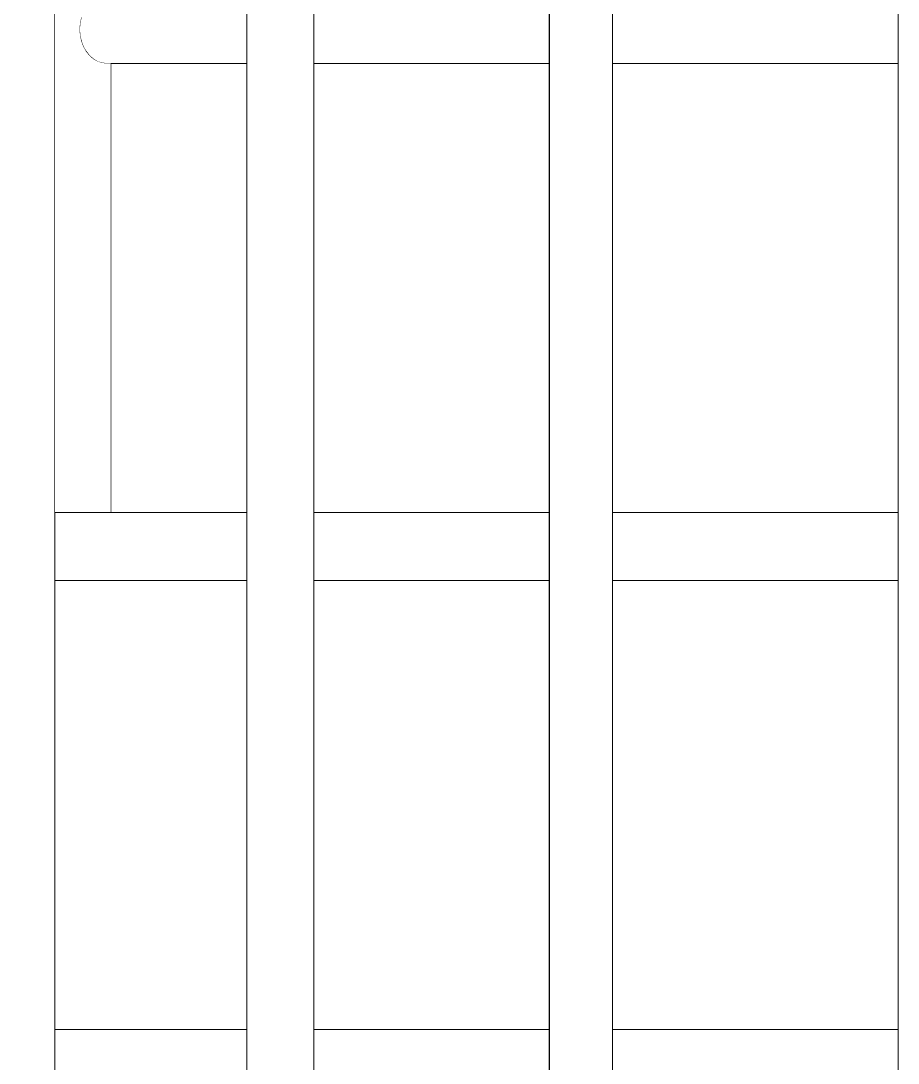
# Model space of a CAD drawing. Header units: millimetres. Extents: x -2171 to 1563, y -1758 to -1505.
# Drawn here: x -175.6991 to -175.3774, y -1732.6099 to -1732.2279 of the extents above; entities that cross this region are included whole.
import ezdxf

# ---------------------------------------------------------------- set-up
doc = ezdxf.new("R2010")
doc.units = ezdxf.units.MM
doc.linetypes.add('Wipeout_Contour', pattern=[1000, 0, -1000])
doc.layers.add('Structural - Bearing', color=7, linetype='Continuous')
doc.layers.add('Structural - Stair & Railing', color=7, linetype='Continuous')
doc.layers.add('Structural - Bearing_Pen_No__2', color=8, linetype='Continuous', lineweight=13)
doc.layers.add('Structural - Stair & Railing_Pen_No__11', color=49, linetype='Continuous', lineweight=13, true_color=0x464646)

# ---------------------------------------------------------------- blocks, each defined once
blk = doc.blocks.new('Section Element_324_1')
at = {"color": 254, "linetype": 'Wipeout_Contour', "lineweight": 0, "ltscale": 125228.721561}
blk.add_wipeout([(-22401.26, 21906.48), (-22330.88, 21906.48), (-22330.88, 21906.67), (-22401.26, 21906.67)], dxfattribs=at).dxf.layer = 'Structural - Stair & Railing'
at = {"color": 254, "linetype": 'Wipeout_Contour', "lineweight": 0, "ltscale": 124935.179643}
blk.add_wipeout([(-22306.39, 21906.48), (-22220.06, 21906.48), (-22220.06, 21906.67), (-22306.39, 21906.67)], dxfattribs=at).dxf.layer = 'Structural - Stair & Railing'
at = {"color": 254, "linetype": 'Wipeout_Contour', "lineweight": 0, "ltscale": 124596.970604}
blk.add_wipeout([(-22196.82, 21906.67), (-22196.82, 21906.48), (-22092.05, 21906.48), (-22092.05, 21906.67)], dxfattribs=at).dxf.layer = 'Structural - Stair & Railing'
at = {"color": 254, "linetype": 'Wipeout_Contour', "lineweight": 0, "ltscale": 125203.024323}
blk.add_wipeout([(-22401.26, 21896.34), (-22330.88, 21896.34), (-22330.88, 21898.44), (-22401.26, 21898.44)], dxfattribs=at).dxf.layer = 'Structural - Stair & Railing'
at = {"color": 254, "linetype": 'Wipeout_Contour', "lineweight": 0, "ltscale": 124909.422}
blk.add_wipeout([(-22306.39, 21896.34), (-22220.06, 21896.34), (-22220.06, 21898.44), (-22306.39, 21898.44)], dxfattribs=at).dxf.layer = 'Structural - Stair & Railing'
at = {"color": 254, "linetype": 'Wipeout_Contour', "lineweight": 0, "ltscale": 124571.143001}
blk.add_wipeout([(-22092.05, 21898.44), (-22196.82, 21898.44), (-22196.82, 21896.34), (-22092.05, 21896.34)], dxfattribs=at).dxf.layer = 'Structural - Stair & Railing'
at = {"color": 254, "linetype": 'Wipeout_Contour', "lineweight": 0, "ltscale": 125227.666605}
blk.add_wipeout([(-22401.26, 21905.91), (-22330.88, 21905.91), (-22330.88, 21906.48), (-22401.26, 21906.48)], dxfattribs=at).dxf.layer = 'Structural - Stair & Railing'
at = {"color": 254, "linetype": 'Wipeout_Contour', "lineweight": 0, "ltscale": 124934.122179}
blk.add_wipeout([(-22306.39, 21905.91), (-22220.06, 21905.91), (-22220.06, 21906.48), (-22306.39, 21906.48)], dxfattribs=at).dxf.layer = 'Structural - Stair & Railing'
at = {"color": 254, "linetype": 'Wipeout_Contour', "lineweight": 0, "ltscale": 124595.910295}
blk.add_wipeout([(-22196.82, 21906.48), (-22196.82, 21905.91), (-22092.05, 21905.91), (-22092.05, 21906.48)], dxfattribs=at).dxf.layer = 'Structural - Stair & Railing'
at = {"color": 254, "linetype": 'Wipeout_Contour', "lineweight": 0, "ltscale": 125197.042757}
blk.add_wipeout([(-22401.26, 21894.17), (-22330.88, 21894.17), (-22330.88, 21896.34), (-22401.26, 21896.34)], dxfattribs=at).dxf.layer = 'Structural - Stair & Railing'
at = {"color": 254, "linetype": 'Wipeout_Contour', "lineweight": 0, "ltscale": 124903.426357}
blk.add_wipeout([(-22306.39, 21894.17), (-22220.06, 21894.17), (-22220.06, 21896.34), (-22306.39, 21896.34)], dxfattribs=at).dxf.layer = 'Structural - Stair & Railing'
at = {"color": 254, "linetype": 'Wipeout_Contour', "lineweight": 0, "ltscale": 124565.131092}
blk.add_wipeout([(-22092.05, 21896.34), (-22196.82, 21896.34), (-22196.82, 21894.17), (-22092.05, 21894.17)], dxfattribs=at).dxf.layer = 'Structural - Stair & Railing'
at = {"color": 254, "linetype": 'Wipeout_Contour', "lineweight": 0, "ltscale": 125225.58878}
blk.add_wipeout([(-22401.26, 21904.99), (-22330.88, 21904.99), (-22330.88, 21905.91), (-22401.26, 21905.91)], dxfattribs=at).dxf.layer = 'Structural - Stair & Railing'
at = {"color": 254, "linetype": 'Wipeout_Contour', "lineweight": 0, "ltscale": 124932.039462}
blk.add_wipeout([(-22306.39, 21905.91), (-22306.39, 21904.99), (-22220.06, 21904.99), (-22220.06, 21905.91)], dxfattribs=at).dxf.layer = 'Structural - Stair & Railing'
at = {"color": 254, "linetype": 'Wipeout_Contour', "lineweight": 0, "ltscale": 124593.821909}
blk.add_wipeout([(-22196.82, 21905.91), (-22196.82, 21904.99), (-22092.05, 21904.99), (-22092.05, 21905.91)], dxfattribs=at).dxf.layer = 'Structural - Stair & Railing'
at = {"color": 254, "linetype": 'Wipeout_Contour', "lineweight": 0, "ltscale": 125222.551221}
blk.add_wipeout([(-22401.26, 21904.99), (-22401.26, 21903.74), (-22330.88, 21903.74), (-22330.88, 21904.99)], dxfattribs=at).dxf.layer = 'Structural - Stair & Railing'
at = {"color": 254, "linetype": 'Wipeout_Contour', "lineweight": 0, "ltscale": 124928.994777}
blk.add_wipeout([(-22306.39, 21903.74), (-22220.06, 21903.74), (-22220.06, 21904.99), (-22306.39, 21904.99)], dxfattribs=at).dxf.layer = 'Structural - Stair & Railing'
at = {"color": 254, "linetype": 'Wipeout_Contour', "lineweight": 0, "ltscale": 124590.768957}
blk.add_wipeout([(-22092.05, 21904.99), (-22196.82, 21904.99), (-22196.82, 21903.74), (-22092.05, 21903.74)], dxfattribs=at).dxf.layer = 'Structural - Stair & Railing'
at = {"layer": 'Structural - Stair & Railing_Pen_No__11', "color": 49, "linetype": 'Continuous', "lineweight": 13, "true_color": 0x464646}
for p, q in [((-22401.26, 21906.67), (-22330.88, 21906.67)), ((-22306.39, 21906.67), (-22220.06, 21906.67)), ((-22196.82, 21906.67), (-22092.05, 21906.67))]:
    blk.add_line(p, q, dxfattribs=at)
at = {"color": 254, "linetype": 'Wipeout_Contour', "lineweight": 0, "ltscale": 125218.646357}
blk.add_wipeout([(-22330.88, 21903.74), (-22401.26, 21903.74), (-22401.26, 21902.2), (-22330.88, 21902.2)], dxfattribs=at).dxf.layer = 'Structural - Stair & Railing'
at = {"color": 254, "linetype": 'Wipeout_Contour', "lineweight": 0, "ltscale": 124925.080741}
blk.add_wipeout([(-22306.39, 21902.2), (-22220.06, 21902.2), (-22220.06, 21903.74), (-22306.39, 21903.74)], dxfattribs=at).dxf.layer = 'Structural - Stair & Railing'
at = {"color": 254, "linetype": 'Wipeout_Contour', "lineweight": 0, "ltscale": 124586.844285}
blk.add_wipeout([(-22196.82, 21903.74), (-22196.82, 21902.2), (-22092.05, 21902.2), (-22092.05, 21903.74)], dxfattribs=at).dxf.layer = 'Structural - Stair & Railing'
at = {"color": 254, "linetype": 'Wipeout_Contour', "lineweight": 0, "ltscale": 125213.992828}
blk.add_wipeout([(-22401.26, 21902.2), (-22401.26, 21900.42), (-22330.88, 21900.42), (-22330.88, 21902.2)], dxfattribs=at).dxf.layer = 'Structural - Stair & Railing'
at = {"color": 254, "linetype": 'Wipeout_Contour', "lineweight": 0, "ltscale": 124920.416308}
blk.add_wipeout([(-22306.39, 21900.42), (-22220.06, 21900.42), (-22220.06, 21902.2), (-22306.39, 21902.2)], dxfattribs=at).dxf.layer = 'Structural - Stair & Railing'
at = {"color": 254, "linetype": 'Wipeout_Contour', "lineweight": 0, "ltscale": 124582.167178}
blk.add_wipeout([(-22196.82, 21900.42), (-22092.05, 21900.42), (-22092.05, 21902.2), (-22196.82, 21902.2)], dxfattribs=at).dxf.layer = 'Structural - Stair & Railing'
at = {"color": 254, "linetype": 'Wipeout_Contour', "lineweight": 0, "ltscale": 125208.732174}
blk.add_wipeout([(-22401.26, 21900.42), (-22401.26, 21898.44), (-22330.88, 21898.44), (-22330.88, 21900.42)], dxfattribs=at).dxf.layer = 'Structural - Stair & Railing'
at = {"color": 254, "linetype": 'Wipeout_Contour', "lineweight": 0, "ltscale": 124915.143276}
blk.add_wipeout([(-22306.39, 21900.42), (-22306.39, 21898.44), (-22220.06, 21898.44), (-22220.06, 21900.42)], dxfattribs=at).dxf.layer = 'Structural - Stair & Railing'
at = {"color": 254, "linetype": 'Wipeout_Contour', "lineweight": 0, "ltscale": 124576.879833}
blk.add_wipeout([(-22092.05, 21900.42), (-22196.82, 21900.42), (-22196.82, 21898.44), (-22092.05, 21898.44)], dxfattribs=at).dxf.layer = 'Structural - Stair & Railing'
blk = doc.blocks.new('Section Element_325_1')
at = {"color": 254, "linetype": 'Wipeout_Contour', "lineweight": 0, "ltscale": 125459.563222}
blk.add_wipeout([(-22401.26, 22071.11), (-22401.26, 21906.67), (-22330.88, 21906.67), (-22330.88, 22071.11)], dxfattribs=at).dxf.layer = 'Structural - Stair & Railing'
at = {"color": 254, "linetype": 'Wipeout_Contour', "lineweight": 0, "ltscale": 125166.56173}
blk.add_wipeout([(-22306.39, 22071.11), (-22306.39, 21906.67), (-22220.06, 21906.67), (-22220.06, 22071.11)], dxfattribs=at).dxf.layer = 'Structural - Stair & Railing'
at = {"color": 254, "linetype": 'Wipeout_Contour', "lineweight": 0, "ltscale": 124828.978549}
blk.add_wipeout([(-22196.82, 21906.67), (-22092.05, 21906.67), (-22092.05, 22071.11), (-22196.82, 22071.11)], dxfattribs=at).dxf.layer = 'Structural - Stair & Railing'
blk = doc.blocks.new('Section Element_326_1')
at = {"color": 254, "linetype": 'Wipeout_Contour', "lineweight": 0, "ltscale": 125760.126944}
blk.add_wipeout([(-22330.88, 22096.11), (-22401.26, 22096.11), (-22401.26, 22095.92), (-22330.88, 22095.92)], dxfattribs=at).dxf.layer = 'Structural - Stair & Railing'
at = {"color": 254, "linetype": 'Wipeout_Contour', "lineweight": 0, "ltscale": 125467.828467}
blk.add_wipeout([(-22306.39, 22095.92), (-22220.06, 22095.92), (-22220.06, 22096.11), (-22306.39, 22096.11)], dxfattribs=at).dxf.layer = 'Structural - Stair & Railing'
at = {"color": 254, "linetype": 'Wipeout_Contour', "lineweight": 0, "ltscale": 125131.059338}
blk.add_wipeout([(-22196.82, 22095.92), (-22092.05, 22095.92), (-22092.05, 22096.11), (-22196.82, 22096.11)], dxfattribs=at).dxf.layer = 'Structural - Stair & Railing'
at = {"color": 254, "linetype": 'Wipeout_Contour', "lineweight": 0, "ltscale": 125734.316959}
blk.add_wipeout([(-22330.88, 22087.89), (-22401.26, 22087.89), (-22401.26, 22085.78), (-22330.88, 22085.78)], dxfattribs=at).dxf.layer = 'Structural - Stair & Railing'
at = {"color": 254, "linetype": 'Wipeout_Contour', "lineweight": 0, "ltscale": 125441.95832}
blk.add_wipeout([(-22306.39, 22087.89), (-22306.39, 22085.78), (-22220.06, 22085.78), (-22220.06, 22087.89)], dxfattribs=at).dxf.layer = 'Structural - Stair & Railing'
at = {"color": 254, "linetype": 'Wipeout_Contour', "lineweight": 0, "ltscale": 125105.119539}
blk.add_wipeout([(-22196.82, 22085.78), (-22092.05, 22085.78), (-22092.05, 22087.89), (-22196.82, 22087.89)], dxfattribs=at).dxf.layer = 'Structural - Stair & Railing'
at = {"color": 254, "linetype": 'Wipeout_Contour', "lineweight": 0, "ltscale": 125759.067352}
blk.add_wipeout([(-22401.26, 22095.36), (-22330.88, 22095.36), (-22330.88, 22095.92), (-22401.26, 22095.92)], dxfattribs=at).dxf.layer = 'Structural - Stair & Railing'
at = {"color": 254, "linetype": 'Wipeout_Contour', "lineweight": 0, "ltscale": 125466.766418}
blk.add_wipeout([(-22306.39, 22095.36), (-22220.06, 22095.36), (-22220.06, 22095.92), (-22306.39, 22095.92)], dxfattribs=at).dxf.layer = 'Structural - Stair & Railing'
at = {"color": 254, "linetype": 'Wipeout_Contour', "lineweight": 0, "ltscale": 125129.994418}
blk.add_wipeout([(-22196.82, 22095.92), (-22196.82, 22095.36), (-22092.05, 22095.36), (-22092.05, 22095.92)], dxfattribs=at).dxf.layer = 'Structural - Stair & Railing'
at = {"color": 254, "linetype": 'Wipeout_Contour', "lineweight": 0, "ltscale": 125728.309079}
blk.add_wipeout([(-22330.88, 22085.78), (-22401.26, 22085.78), (-22401.26, 22083.61), (-22330.88, 22083.61)], dxfattribs=at).dxf.layer = 'Structural - Stair & Railing'
at = {"color": 254, "linetype": 'Wipeout_Contour', "lineweight": 0, "ltscale": 125435.936436}
blk.add_wipeout([(-22306.39, 22083.61), (-22220.06, 22083.61), (-22220.06, 22085.78), (-22306.39, 22085.78)], dxfattribs=at).dxf.layer = 'Structural - Stair & Railing'
at = {"color": 254, "linetype": 'Wipeout_Contour', "lineweight": 0, "ltscale": 125099.081438}
blk.add_wipeout([(-22196.82, 22083.61), (-22092.05, 22083.61), (-22092.05, 22085.78), (-22196.82, 22085.78)], dxfattribs=at).dxf.layer = 'Structural - Stair & Railing'
at = {"color": 254, "linetype": 'Wipeout_Contour', "lineweight": 0, "ltscale": 125756.9804}
blk.add_wipeout([(-22401.26, 22095.36), (-22401.26, 22094.44), (-22330.88, 22094.44), (-22330.88, 22095.36)], dxfattribs=at).dxf.layer = 'Structural - Stair & Railing'
at = {"color": 254, "linetype": 'Wipeout_Contour', "lineweight": 0, "ltscale": 125464.674593}
blk.add_wipeout([(-22306.39, 22095.36), (-22306.39, 22094.44), (-22220.06, 22094.44), (-22220.06, 22095.36)], dxfattribs=at).dxf.layer = 'Structural - Stair & Railing'
at = {"color": 254, "linetype": 'Wipeout_Contour', "lineweight": 0, "ltscale": 125127.896936}
blk.add_wipeout([(-22196.82, 22094.44), (-22092.05, 22094.44), (-22092.05, 22095.36), (-22196.82, 22095.36)], dxfattribs=at).dxf.layer = 'Structural - Stair & Railing'
at = {"color": 254, "linetype": 'Wipeout_Contour', "lineweight": 0, "ltscale": 125722.208833}
blk.add_wipeout([(-22401.26, 22081.44), (-22330.88, 22081.44), (-22330.88, 22083.61), (-22401.26, 22083.61)], dxfattribs=at).dxf.layer = 'Structural - Stair & Railing'
at = {"color": 254, "linetype": 'Wipeout_Contour', "lineweight": 0, "ltscale": 125429.821968}
blk.add_wipeout([(-22306.39, 22081.44), (-22220.06, 22081.44), (-22220.06, 22083.61), (-22306.39, 22083.61)], dxfattribs=at).dxf.layer = 'Structural - Stair & Railing'
at = {"color": 254, "linetype": 'Wipeout_Contour', "lineweight": 0, "ltscale": 125092.950503}
blk.add_wipeout([(-22196.82, 22083.61), (-22196.82, 22081.44), (-22092.05, 22081.44), (-22092.05, 22083.61)], dxfattribs=at).dxf.layer = 'Structural - Stair & Railing'
at = {"color": 254, "linetype": 'Wipeout_Contour', "lineweight": 0, "ltscale": 125753.929528}
blk.add_wipeout([(-22401.26, 22094.44), (-22401.26, 22093.19), (-22330.88, 22093.19), (-22330.88, 22094.44)], dxfattribs=at).dxf.layer = 'Structural - Stair & Railing'
at = {"color": 254, "linetype": 'Wipeout_Contour', "lineweight": 0, "ltscale": 125461.616585}
blk.add_wipeout([(-22306.39, 22094.44), (-22306.39, 22093.19), (-22220.06, 22093.19), (-22220.06, 22094.44)], dxfattribs=at).dxf.layer = 'Structural - Stair & Railing'
at = {"color": 254, "linetype": 'Wipeout_Contour', "lineweight": 0, "ltscale": 125124.830747}
blk.add_wipeout([(-22196.82, 22094.44), (-22196.82, 22093.19), (-22092.05, 22093.19), (-22092.05, 22094.44)], dxfattribs=at).dxf.layer = 'Structural - Stair & Railing'
at = {"color": 254, "linetype": 'Wipeout_Contour', "lineweight": 0, "ltscale": 125716.201536}
blk.add_wipeout([(-22330.88, 22081.44), (-22401.26, 22081.44), (-22401.26, 22079.34), (-22330.88, 22079.34)], dxfattribs=at).dxf.layer = 'Structural - Stair & Railing'
at = {"color": 254, "linetype": 'Wipeout_Contour', "lineweight": 0, "ltscale": 125423.800665}
blk.add_wipeout([(-22306.39, 22081.44), (-22306.39, 22079.34), (-22220.06, 22079.34), (-22220.06, 22081.44)], dxfattribs=at).dxf.layer = 'Structural - Stair & Railing'
at = {"color": 254, "linetype": 'Wipeout_Contour', "lineweight": 0, "ltscale": 125086.912981}
blk.add_wipeout([(-22196.82, 22079.34), (-22092.05, 22079.34), (-22092.05, 22081.44), (-22196.82, 22081.44)], dxfattribs=at).dxf.layer = 'Structural - Stair & Railing'
at = {"layer": 'Structural - Stair & Railing_Pen_No__11', "color": 49, "linetype": 'Continuous', "lineweight": 13, "true_color": 0x464646}
for p, q in [((-22401.26, 22096.11), (-22330.88, 22096.11)), ((-22306.39, 22096.11), (-22220.06, 22096.11)), ((-22196.82, 22096.11), (-22092.05, 22096.11))]:
    blk.add_line(p, q, dxfattribs=at)
at = {"color": 254, "linetype": 'Wipeout_Contour', "lineweight": 0, "ltscale": 125750.007491}
blk.add_wipeout([(-22401.26, 22091.65), (-22330.88, 22091.65), (-22330.88, 22093.19), (-22401.26, 22093.19)], dxfattribs=at).dxf.layer = 'Structural - Stair & Railing'
at = {"color": 254, "linetype": 'Wipeout_Contour', "lineweight": 0, "ltscale": 125457.685434}
blk.add_wipeout([(-22220.06, 22093.19), (-22306.39, 22093.19), (-22306.39, 22091.65), (-22220.06, 22091.65)], dxfattribs=at).dxf.layer = 'Structural - Stair & Railing'
at = {"color": 254, "linetype": 'Wipeout_Contour', "lineweight": 0, "ltscale": 125120.889}
blk.add_wipeout([(-22196.82, 22091.65), (-22092.05, 22091.65), (-22092.05, 22093.19), (-22196.82, 22093.19)], dxfattribs=at).dxf.layer = 'Structural - Stair & Railing'
at = {"color": 254, "linetype": 'Wipeout_Contour', "lineweight": 0, "ltscale": 125710.469737}
blk.add_wipeout([(-22401.26, 22079.34), (-22401.26, 22077.36), (-22330.88, 22077.36), (-22330.88, 22079.34)], dxfattribs=at).dxf.layer = 'Structural - Stair & Railing'
at = {"color": 254, "linetype": 'Wipeout_Contour', "lineweight": 0, "ltscale": 125418.055513}
blk.add_wipeout([(-22306.39, 22077.36), (-22220.06, 22077.36), (-22220.06, 22079.34), (-22306.39, 22079.34)], dxfattribs=at).dxf.layer = 'Structural - Stair & Railing'
at = {"color": 254, "linetype": 'Wipeout_Contour', "lineweight": 0, "ltscale": 125081.152352}
blk.add_wipeout([(-22196.82, 22077.36), (-22092.05, 22077.36), (-22092.05, 22079.34), (-22196.82, 22079.34)], dxfattribs=at).dxf.layer = 'Structural - Stair & Railing'
at = {"color": 254, "linetype": 'Wipeout_Contour', "lineweight": 0, "ltscale": 125745.333604}
blk.add_wipeout([(-22401.26, 22091.65), (-22401.26, 22089.86), (-22330.88, 22089.86), (-22330.88, 22091.65)], dxfattribs=at).dxf.layer = 'Structural - Stair & Railing'
at = {"color": 254, "linetype": 'Wipeout_Contour', "lineweight": 0, "ltscale": 125453.000642}
blk.add_wipeout([(-22306.39, 22091.65), (-22306.39, 22089.86), (-22220.06, 22089.86), (-22220.06, 22091.65)], dxfattribs=at).dxf.layer = 'Structural - Stair & Railing'
at = {"color": 254, "linetype": 'Wipeout_Contour', "lineweight": 0, "ltscale": 125116.191607}
blk.add_wipeout([(-22092.05, 22091.65), (-22196.82, 22091.65), (-22196.82, 22089.86), (-22092.05, 22089.86)], dxfattribs=at).dxf.layer = 'Structural - Stair & Railing'
at = {"color": 254, "linetype": 'Wipeout_Contour', "lineweight": 0, "ltscale": 125705.187517}
blk.add_wipeout([(-22401.26, 22075.58), (-22330.88, 22075.58), (-22330.88, 22077.36), (-22401.26, 22077.36)], dxfattribs=at).dxf.layer = 'Structural - Stair & Railing'
at = {"color": 254, "linetype": 'Wipeout_Contour', "lineweight": 0, "ltscale": 125412.760963}
blk.add_wipeout([(-22220.06, 22077.36), (-22306.39, 22077.36), (-22306.39, 22075.58), (-22220.06, 22075.58)], dxfattribs=at).dxf.layer = 'Structural - Stair & Railing'
at = {"color": 254, "linetype": 'Wipeout_Contour', "lineweight": 0, "ltscale": 125075.843551}
blk.add_wipeout([(-22196.82, 22077.36), (-22196.82, 22075.58), (-22092.05, 22075.58), (-22092.05, 22077.36)], dxfattribs=at).dxf.layer = 'Structural - Stair & Railing'
at = {"color": 254, "linetype": 'Wipeout_Contour', "lineweight": 0, "ltscale": 125740.049894}
blk.add_wipeout([(-22401.26, 22089.86), (-22401.26, 22087.89), (-22330.88, 22087.89), (-22330.88, 22089.86)], dxfattribs=at).dxf.layer = 'Structural - Stair & Railing'
at = {"color": 254, "linetype": 'Wipeout_Contour', "lineweight": 0, "ltscale": 125447.70463}
blk.add_wipeout([(-22306.39, 22087.89), (-22220.06, 22087.89), (-22220.06, 22089.86), (-22306.39, 22089.86)], dxfattribs=at).dxf.layer = 'Structural - Stair & Railing'
at = {"color": 254, "linetype": 'Wipeout_Contour', "lineweight": 0, "ltscale": 125110.881323}
blk.add_wipeout([(-22196.82, 22089.86), (-22196.82, 22087.89), (-22092.05, 22087.89), (-22092.05, 22089.86)], dxfattribs=at).dxf.layer = 'Structural - Stair & Railing'
at = {"color": 254, "linetype": 'Wipeout_Contour', "lineweight": 0, "ltscale": 125700.515278}
blk.add_wipeout([(-22401.26, 22075.58), (-22401.26, 22074.04), (-22330.88, 22074.04), (-22330.88, 22075.58)], dxfattribs=at).dxf.layer = 'Structural - Stair & Railing'
at = {"color": 254, "linetype": 'Wipeout_Contour', "lineweight": 0, "ltscale": 125408.07784}
blk.add_wipeout([(-22306.39, 22074.04), (-22220.06, 22074.04), (-22220.06, 22075.58), (-22306.39, 22075.58)], dxfattribs=at).dxf.layer = 'Structural - Stair & Railing'
at = {"color": 254, "linetype": 'Wipeout_Contour', "lineweight": 0, "ltscale": 125071.147798}
blk.add_wipeout([(-22196.82, 22074.04), (-22092.05, 22074.04), (-22092.05, 22075.58), (-22196.82, 22075.58)], dxfattribs=at).dxf.layer = 'Structural - Stair & Railing'
at = {"color": 254, "linetype": 'Wipeout_Contour', "lineweight": 0, "ltscale": 125696.594976}
blk.add_wipeout([(-22401.26, 22074.04), (-22401.26, 22072.79), (-22330.88, 22072.79), (-22330.88, 22074.04)], dxfattribs=at).dxf.layer = 'Structural - Stair & Railing'
at = {"color": 254, "linetype": 'Wipeout_Contour', "lineweight": 0, "ltscale": 125404.14837}
blk.add_wipeout([(-22220.06, 22074.04), (-22306.39, 22074.04), (-22306.39, 22072.79), (-22220.06, 22072.79)], dxfattribs=at).dxf.layer = 'Structural - Stair & Railing'
at = {"color": 254, "linetype": 'Wipeout_Contour', "lineweight": 0, "ltscale": 125067.207753}
blk.add_wipeout([(-22196.82, 22074.04), (-22196.82, 22072.79), (-22092.05, 22072.79), (-22092.05, 22074.04)], dxfattribs=at).dxf.layer = 'Structural - Stair & Railing'
at = {"color": 254, "linetype": 'Wipeout_Contour', "lineweight": 0, "ltscale": 125693.54557}
blk.add_wipeout([(-22401.26, 22072.79), (-22401.26, 22071.86), (-22330.88, 22071.86), (-22330.88, 22072.79)], dxfattribs=at).dxf.layer = 'Structural - Stair & Railing'
at = {"color": 254, "linetype": 'Wipeout_Contour', "lineweight": 0, "ltscale": 125401.091877}
blk.add_wipeout([(-22306.39, 22071.86), (-22220.06, 22071.86), (-22220.06, 22072.79), (-22306.39, 22072.79)], dxfattribs=at).dxf.layer = 'Structural - Stair & Railing'
at = {"color": 254, "linetype": 'Wipeout_Contour', "lineweight": 0, "ltscale": 125064.143011}
blk.add_wipeout([(-22196.82, 22072.79), (-22196.82, 22071.86), (-22092.05, 22071.86), (-22092.05, 22072.79)], dxfattribs=at).dxf.layer = 'Structural - Stair & Railing'
at = {"color": 254, "linetype": 'Wipeout_Contour', "lineweight": 0, "ltscale": 125691.459688}
blk.add_wipeout([(-22401.26, 22071.86), (-22401.26, 22071.3), (-22330.88, 22071.3), (-22330.88, 22071.86)], dxfattribs=at).dxf.layer = 'Structural - Stair & Railing'
at = {"color": 254, "linetype": 'Wipeout_Contour', "lineweight": 0, "ltscale": 125399.001142}
blk.add_wipeout([(-22306.39, 22071.86), (-22306.39, 22071.3), (-22220.06, 22071.3), (-22220.06, 22071.86)], dxfattribs=at).dxf.layer = 'Structural - Stair & Railing'
at = {"color": 254, "linetype": 'Wipeout_Contour', "lineweight": 0, "ltscale": 125062.04663}
blk.add_wipeout([(-22092.05, 22071.86), (-22196.82, 22071.86), (-22196.82, 22071.3), (-22092.05, 22071.3)], dxfattribs=at).dxf.layer = 'Structural - Stair & Railing'
at = {"color": 254, "linetype": 'Wipeout_Contour', "lineweight": 0, "ltscale": 125690.400698}
blk.add_wipeout([(-22330.88, 22071.3), (-22401.26, 22071.3), (-22401.26, 22071.11), (-22330.88, 22071.11)], dxfattribs=at).dxf.layer = 'Structural - Stair & Railing'
at = {"color": 254, "linetype": 'Wipeout_Contour', "lineweight": 0, "ltscale": 125397.939669}
blk.add_wipeout([(-22306.39, 22071.3), (-22306.39, 22071.11), (-22220.06, 22071.11), (-22220.06, 22071.3)], dxfattribs=at).dxf.layer = 'Structural - Stair & Railing'
at = {"color": 254, "linetype": 'Wipeout_Contour', "lineweight": 0, "ltscale": 125060.982309}
blk.add_wipeout([(-22092.05, 22071.3), (-22196.82, 22071.3), (-22196.82, 22071.11), (-22092.05, 22071.11)], dxfattribs=at).dxf.layer = 'Structural - Stair & Railing'
at = {"layer": 'Structural - Stair & Railing_Pen_No__11', "color": 49, "linetype": 'Continuous', "lineweight": 13, "true_color": 0x464646}
for p, q in [((-22330.88, 22071.11), (-22401.26, 22071.11)), ((-22220.06, 22071.11), (-22306.39, 22071.11)), ((-22092.05, 22071.11), (-22196.82, 22071.11))]:
    blk.add_line(p, q, dxfattribs=at)
blk = doc.blocks.new('Section Element_327_1')
at = {"color": 254, "linetype": 'Wipeout_Contour', "lineweight": 0, "ltscale": 125962.941089}
blk.add_wipeout([(-22380.83, 22260.56), (-22380.83, 22096.11), (-22330.88, 22096.11), (-22330.88, 22260.56)], dxfattribs=at).dxf.layer = 'Structural - Stair & Railing'
at = {"color": 254, "linetype": 'Wipeout_Contour', "lineweight": 0, "ltscale": 125700.213213}
blk.add_wipeout([(-22306.39, 22260.56), (-22306.39, 22096.11), (-22220.06, 22096.11), (-22220.06, 22260.56)], dxfattribs=at).dxf.layer = 'Structural - Stair & Railing'
at = {"color": 254, "linetype": 'Wipeout_Contour', "lineweight": 0, "ltscale": 125364.06733}
blk.add_wipeout([(-22196.82, 22260.56), (-22196.82, 22096.11), (-22092.05, 22096.11), (-22092.05, 22260.56)], dxfattribs=at).dxf.layer = 'Structural - Stair & Railing'
at = {"layer": 'Structural - Stair & Railing_Pen_No__11', "color": 49, "linetype": 'Continuous', "lineweight": 13, "true_color": 0x464646}
blk.add_line((-22380.83, 22096.11), (-22380.83, 22260.56), dxfattribs=at)
blk = doc.blocks.new('Section Element_328_1')
at = {"color": 254, "linetype": 'Wipeout_Contour', "lineweight": 0, "ltscale": 126254.629218}
blk.add_wipeout([(-22391.66, 22277.33), (-22392.1, 22275.23), (-22330.88, 22275.23), (-22330.88, 22277.33)], dxfattribs=at).dxf.layer = 'Structural - Stair & Railing'
at = {"color": 254, "linetype": 'Wipeout_Contour', "lineweight": 0, "ltscale": 125976.801628}
blk.add_wipeout([(-22220.06, 22277.33), (-22306.39, 22277.33), (-22306.39, 22275.23), (-22220.06, 22275.23)], dxfattribs=at).dxf.layer = 'Structural - Stair & Railing'
at = {"color": 254, "linetype": 'Wipeout_Contour', "lineweight": 0, "ltscale": 125641.397032}
blk.add_wipeout([(-22092.05, 22277.33), (-22196.82, 22277.33), (-22196.82, 22275.23), (-22092.05, 22275.23)], dxfattribs=at).dxf.layer = 'Structural - Stair & Railing'
at = {"color": 254, "linetype": 'Wipeout_Contour', "lineweight": 0, "ltscale": 126249.011669}
blk.add_wipeout([(-22392.25, 22273.06), (-22330.88, 22273.06), (-22330.88, 22275.23), (-22392.1, 22275.23)], dxfattribs=at).dxf.layer = 'Structural - Stair & Railing'
at = {"color": 254, "linetype": 'Wipeout_Contour', "lineweight": 0, "ltscale": 125970.753943}
blk.add_wipeout([(-22306.39, 22275.23), (-22306.39, 22273.06), (-22220.06, 22273.06), (-22220.06, 22275.23)], dxfattribs=at).dxf.layer = 'Structural - Stair & Railing'
at = {"color": 254, "linetype": 'Wipeout_Contour', "lineweight": 0, "ltscale": 125635.333144}
blk.add_wipeout([(-22092.05, 22275.23), (-22196.82, 22275.23), (-22196.82, 22273.06), (-22092.05, 22273.06)], dxfattribs=at).dxf.layer = 'Structural - Stair & Railing'
at = {"layer": 'Structural - Stair & Railing_Pen_No__11', "color": 49, "linetype": 'Continuous', "lineweight": 13, "true_color": 0x464646}
blk.add_line((-22392.1, 22275.23), (-22391.66, 22277.33), dxfattribs=at)
at = {"color": 254, "linetype": 'Wipeout_Contour', "lineweight": 0, "ltscale": 126242.884423}
blk.add_wipeout([(-22330.88, 22273.06), (-22392.25, 22273.06), (-22392.1, 22270.88), (-22330.88, 22270.88)], dxfattribs=at).dxf.layer = 'Structural - Stair & Railing'
at = {"color": 254, "linetype": 'Wipeout_Contour', "lineweight": 0, "ltscale": 125964.613163}
blk.add_wipeout([(-22306.39, 22270.88), (-22220.06, 22270.88), (-22220.06, 22273.06), (-22306.39, 22273.06)], dxfattribs=at).dxf.layer = 'Structural - Stair & Railing'
at = {"color": 254, "linetype": 'Wipeout_Contour', "lineweight": 0, "ltscale": 125629.175966}
blk.add_wipeout([(-22196.82, 22273.06), (-22196.82, 22270.88), (-22092.05, 22270.88), (-22092.05, 22273.06)], dxfattribs=at).dxf.layer = 'Structural - Stair & Railing'
at = {"layer": 'Structural - Stair & Railing_Pen_No__11', "color": 49, "linetype": 'Continuous', "lineweight": 13, "true_color": 0x464646}
blk.add_line((-22392.25, 22273.06), (-22392.1, 22275.23), dxfattribs=at)
at = {"color": 254, "linetype": 'Wipeout_Contour', "lineweight": 0, "ltscale": 126236.433648}
blk.add_wipeout([(-22392.1, 22270.88), (-22391.66, 22268.78), (-22330.88, 22268.78), (-22330.88, 22270.88)], dxfattribs=at).dxf.layer = 'Structural - Stair & Railing'
at = {"color": 254, "linetype": 'Wipeout_Contour', "lineweight": 0, "ltscale": 125958.56593}
blk.add_wipeout([(-22306.39, 22270.88), (-22306.39, 22268.78), (-22220.06, 22268.78), (-22220.06, 22270.88)], dxfattribs=at).dxf.layer = 'Structural - Stair & Railing'
at = {"color": 254, "linetype": 'Wipeout_Contour', "lineweight": 0, "ltscale": 125623.112638}
blk.add_wipeout([(-22196.82, 22268.78), (-22092.05, 22268.78), (-22092.05, 22270.88), (-22196.82, 22270.88)], dxfattribs=at).dxf.layer = 'Structural - Stair & Railing'
at = {"layer": 'Structural - Stair & Railing_Pen_No__11', "color": 49, "linetype": 'Continuous', "lineweight": 13, "true_color": 0x464646}
blk.add_line((-22392.1, 22270.88), (-22392.25, 22273.06), dxfattribs=at)
at = {"color": 254, "linetype": 'Wipeout_Contour', "lineweight": 0, "ltscale": 126229.851822}
blk.add_wipeout([(-22330.88, 22268.78), (-22391.66, 22268.78), (-22390.93, 22266.81), (-22330.88, 22266.81)], dxfattribs=at).dxf.layer = 'Structural - Stair & Railing'
at = {"color": 254, "linetype": 'Wipeout_Contour', "lineweight": 0, "ltscale": 125952.796115}
blk.add_wipeout([(-22306.39, 22266.81), (-22220.06, 22266.81), (-22220.06, 22268.78), (-22306.39, 22268.78)], dxfattribs=at).dxf.layer = 'Structural - Stair & Railing'
at = {"color": 254, "linetype": 'Wipeout_Contour', "lineweight": 0, "ltscale": 125617.327375}
blk.add_wipeout([(-22092.05, 22268.78), (-22196.82, 22268.78), (-22196.82, 22266.81), (-22092.05, 22266.81)], dxfattribs=at).dxf.layer = 'Structural - Stair & Railing'
at = {"layer": 'Structural - Stair & Railing_Pen_No__11', "color": 49, "linetype": 'Continuous', "lineweight": 13, "true_color": 0x464646}
blk.add_line((-22391.66, 22268.78), (-22392.1, 22270.88), dxfattribs=at)
at = {"color": 254, "linetype": 'Wipeout_Contour', "lineweight": 0, "ltscale": 126223.3389}
blk.add_wipeout([(-22330.88, 22266.81), (-22390.93, 22266.81), (-22389.95, 22265.02), (-22330.88, 22265.02)], dxfattribs=at).dxf.layer = 'Structural - Stair & Railing'
at = {"color": 254, "linetype": 'Wipeout_Contour', "lineweight": 0, "ltscale": 125947.478801}
blk.add_wipeout([(-22306.39, 22265.02), (-22220.06, 22265.02), (-22220.06, 22266.81), (-22306.39, 22266.81)], dxfattribs=at).dxf.layer = 'Structural - Stair & Railing'
at = {"color": 254, "linetype": 'Wipeout_Contour', "lineweight": 0, "ltscale": 125611.995876}
blk.add_wipeout([(-22196.82, 22265.02), (-22092.05, 22265.02), (-22092.05, 22266.81), (-22196.82, 22266.81)], dxfattribs=at).dxf.layer = 'Structural - Stair & Railing'
at = {"color": 254, "linetype": 'Wipeout_Contour', "lineweight": 0, "ltscale": 126217.092697}
blk.add_wipeout([(-22330.88, 22265.02), (-22389.95, 22265.02), (-22388.74, 22263.48), (-22330.88, 22263.48)], dxfattribs=at).dxf.layer = 'Structural - Stair & Railing'
at = {"color": 254, "linetype": 'Wipeout_Contour', "lineweight": 0, "ltscale": 125942.77558}
blk.add_wipeout([(-22306.39, 22263.48), (-22220.06, 22263.48), (-22220.06, 22265.02), (-22306.39, 22265.02)], dxfattribs=at).dxf.layer = 'Structural - Stair & Railing'
at = {"color": 254, "linetype": 'Wipeout_Contour', "lineweight": 0, "ltscale": 125607.280072}
blk.add_wipeout([(-22196.82, 22265.02), (-22196.82, 22263.48), (-22092.05, 22263.48), (-22092.05, 22265.02)], dxfattribs=at).dxf.layer = 'Structural - Stair & Railing'
at = {"layer": 'Structural - Stair & Railing_Pen_No__11', "color": 49, "linetype": 'Continuous', "lineweight": 13, "true_color": 0x464646}
blk.add_line((-22390.93, 22266.81), (-22391.66, 22268.78), dxfattribs=at)
at = {"color": 254, "linetype": 'Wipeout_Contour', "lineweight": 0, "ltscale": 126211.303007}
blk.add_wipeout([(-22388.74, 22263.48), (-22387.34, 22262.23), (-22330.88, 22262.23), (-22330.88, 22263.48)], dxfattribs=at).dxf.layer = 'Structural - Stair & Railing'
at = {"color": 254, "linetype": 'Wipeout_Contour', "lineweight": 0, "ltscale": 125938.829181}
blk.add_wipeout([(-22306.39, 22263.48), (-22306.39, 22262.23), (-22220.06, 22262.23), (-22220.06, 22263.48)], dxfattribs=at).dxf.layer = 'Structural - Stair & Railing'
at = {"color": 254, "linetype": 'Wipeout_Contour', "lineweight": 0, "ltscale": 125603.323137}
blk.add_wipeout([(-22196.82, 22263.48), (-22196.82, 22262.23), (-22092.05, 22262.23), (-22092.05, 22263.48)], dxfattribs=at).dxf.layer = 'Structural - Stair & Railing'
at = {"layer": 'Structural - Stair & Railing_Pen_No__11', "color": 49, "linetype": 'Continuous', "lineweight": 13, "true_color": 0x464646}
blk.add_line((-22389.95, 22265.02), (-22390.93, 22266.81), dxfattribs=at)
at = {"color": 254, "linetype": 'Wipeout_Contour', "lineweight": 0, "ltscale": 126206.145701}
blk.add_wipeout([(-22387.34, 22262.23), (-22385.78, 22261.31), (-22330.88, 22261.31), (-22330.88, 22262.23)], dxfattribs=at).dxf.layer = 'Structural - Stair & Railing'
at = {"color": 254, "linetype": 'Wipeout_Contour', "lineweight": 0, "ltscale": 125935.75954}
blk.add_wipeout([(-22220.06, 22262.23), (-22306.39, 22262.23), (-22306.39, 22261.31), (-22220.06, 22261.31)], dxfattribs=at).dxf.layer = 'Structural - Stair & Railing'
at = {"color": 254, "linetype": 'Wipeout_Contour', "lineweight": 0, "ltscale": 125600.245281}
blk.add_wipeout([(-22196.82, 22262.23), (-22196.82, 22261.31), (-22092.05, 22261.31), (-22092.05, 22262.23)], dxfattribs=at).dxf.layer = 'Structural - Stair & Railing'
at = {"layer": 'Structural - Stair & Railing_Pen_No__11', "color": 49, "linetype": 'Continuous', "lineweight": 13, "true_color": 0x464646}
blk.add_line((-22388.74, 22263.48), (-22389.95, 22265.02), dxfattribs=at)
at = {"color": 254, "linetype": 'Wipeout_Contour', "lineweight": 0, "ltscale": 126201.77747}
blk.add_wipeout([(-22385.78, 22261.31), (-22384.13, 22260.75), (-22330.88, 22260.75), (-22330.88, 22261.31)], dxfattribs=at).dxf.layer = 'Structural - Stair & Railing'
at = {"color": 254, "linetype": 'Wipeout_Contour', "lineweight": 0, "ltscale": 125933.659856}
blk.add_wipeout([(-22306.39, 22261.31), (-22306.39, 22260.75), (-22220.06, 22260.75), (-22220.06, 22261.31)], dxfattribs=at).dxf.layer = 'Structural - Stair & Railing'
at = {"color": 254, "linetype": 'Wipeout_Contour', "lineweight": 0, "ltscale": 125598.139975}
blk.add_wipeout([(-22092.05, 22261.31), (-22196.82, 22261.31), (-22196.82, 22260.75), (-22092.05, 22260.75)], dxfattribs=at).dxf.layer = 'Structural - Stair & Railing'
at = {"layer": 'Structural - Stair & Railing_Pen_No__11', "color": 49, "linetype": 'Continuous', "lineweight": 13, "true_color": 0x464646}
blk.add_line((-22387.34, 22262.23), (-22388.74, 22263.48), dxfattribs=at)
at = {"color": 254, "linetype": 'Wipeout_Contour', "lineweight": 0, "ltscale": 126198.330955}
blk.add_wipeout([(-22330.88, 22260.75), (-22384.13, 22260.75), (-22382.42, 22260.56), (-22330.88, 22260.56)], dxfattribs=at).dxf.layer = 'Structural - Stair & Railing'
at = {"color": 254, "linetype": 'Wipeout_Contour', "lineweight": 0, "ltscale": 125932.593798}
blk.add_wipeout([(-22306.39, 22260.75), (-22306.39, 22260.56), (-22220.06, 22260.56), (-22220.06, 22260.75)], dxfattribs=at).dxf.layer = 'Structural - Stair & Railing'
at = {"color": 254, "linetype": 'Wipeout_Contour', "lineweight": 0, "ltscale": 125597.071057}
blk.add_wipeout([(-22196.82, 22260.75), (-22196.82, 22260.56), (-22092.05, 22260.56), (-22092.05, 22260.75)], dxfattribs=at).dxf.layer = 'Structural - Stair & Railing'
at = {"layer": 'Structural - Stair & Railing_Pen_No__11', "color": 49, "linetype": 'Continuous', "lineweight": 13, "true_color": 0x464646}
for p, q in [((-22385.78, 22261.31), (-22387.34, 22262.23)), ((-22384.13, 22260.75), (-22385.78, 22261.31)), ((-22382.42, 22260.56), (-22384.13, 22260.75)), ((-22330.88, 22260.56), (-22382.42, 22260.56)), ((-22220.06, 22260.56), (-22306.39, 22260.56)), ((-22092.05, 22260.56), (-22196.82, 22260.56))]:
    blk.add_line(p, q, dxfattribs=at)
blk = doc.blocks.new('Section Element_336_1')
at = {"layer": 'Structural - Bearing_Pen_No__2', "color": 8, "linetype": 'Continuous', "lineweight": 13}
blk.add_line((-22092.05, 21020), (-22092.05, 23720), dxfattribs=at)
blk = doc.blocks.new('Section Element_337_1')
at = {"color": 254, "linetype": 'Wipeout_Contour', "lineweight": 0, "ltscale": 127302.850872}
blk.add_wipeout([(-22203.49, 23720), (-22203.49, 21870), (-22196.82, 21870), (-22196.82, 23720)], dxfattribs=at).dxf.layer = 'Structural - Bearing'
at = {"layer": 'Structural - Bearing_Pen_No__2', "color": 8, "linetype": 'Continuous', "lineweight": 13}
blk.add_line((-22196.82, 21148.89), (-22196.82, 23720), dxfattribs=at)
at = {"color": 254, "linetype": 'Wipeout_Contour', "lineweight": 0, "ltscale": 127325.50767}
blk.add_wipeout([(-22213.05, 23720), (-22213.05, 21870), (-22203.49, 21870), (-22203.49, 23720)], dxfattribs=at).dxf.layer = 'Structural - Bearing'
at = {"color": 254, "linetype": 'Wipeout_Contour', "lineweight": 0, "ltscale": 127348.444276}
blk.add_wipeout([(-22219.92, 23720), (-22219.92, 21870), (-22213.05, 21870), (-22213.05, 23720)], dxfattribs=at).dxf.layer = 'Structural - Bearing'
at = {"color": 254, "linetype": 'Wipeout_Contour', "lineweight": 0, "ltscale": 127358.222238}
blk.add_wipeout([(-22220.06, 23720), (-22220.06, 21870), (-22219.92, 21870), (-22219.92, 23720)], dxfattribs=at).dxf.layer = 'Structural - Bearing'
at = {"layer": 'Structural - Bearing_Pen_No__2', "color": 8, "linetype": 'Continuous', "lineweight": 13}
blk.add_line((-22220.06, 21148.89), (-22220.06, 23720), dxfattribs=at)
blk = doc.blocks.new('Section Element_338_1')
at = {"color": 254, "linetype": 'Wipeout_Contour', "lineweight": 0, "ltscale": 127602.300308}
blk.add_wipeout([(-22306.39, 23720), (-22308.2, 23720), (-22308.2, 21870), (-22306.39, 21870)], dxfattribs=at).dxf.layer = 'Structural - Bearing'
at = {"color": 254, "linetype": 'Wipeout_Contour', "lineweight": 0, "ltscale": 127615.91609}
blk.add_wipeout([(-22308.2, 23720), (-22316.12, 23720), (-22316.12, 21870), (-22308.2, 21870)], dxfattribs=at).dxf.layer = 'Structural - Bearing'
at = {"layer": 'Structural - Bearing_Pen_No__2', "color": 8, "linetype": 'Continuous', "lineweight": 13}
blk.add_line((-22306.39, 21148.89), (-22306.39, 23720), dxfattribs=at)
at = {"color": 254, "linetype": 'Wipeout_Contour', "lineweight": 0, "ltscale": 127640.149804}
blk.add_wipeout([(-22316.12, 23720), (-22325.52, 23720), (-22325.52, 21870), (-22316.12, 21870)], dxfattribs=at).dxf.layer = 'Structural - Bearing'
at = {"color": 254, "linetype": 'Wipeout_Contour', "lineweight": 0, "ltscale": 127660.806972}
blk.add_wipeout([(-22330.88, 23720), (-22330.88, 21870), (-22325.52, 21870), (-22325.52, 23720)], dxfattribs=at).dxf.layer = 'Structural - Bearing'
at = {"layer": 'Structural - Bearing_Pen_No__2', "color": 8, "linetype": 'Continuous', "lineweight": 13}
blk.add_line((-22330.88, 21148.89), (-22330.88, 23720), dxfattribs=at)
blk = doc.blocks.new('Section Element_339_1')
at = {"color": 254, "linetype": 'Wipeout_Contour', "lineweight": 0, "ltscale": 127870.674931}
blk.add_wipeout([(-22404.94, 23720), (-22404.94, 21870), (-22401.26, 21870), (-22401.26, 23720)], dxfattribs=at).dxf.layer = 'Structural - Bearing'
at = {"layer": 'Structural - Bearing_Pen_No__2', "color": 8, "linetype": 'Continuous', "lineweight": 13}
blk.add_line((-22401.26, 21338.33), (-22401.26, 23720), dxfattribs=at)
at = {"color": 254, "linetype": 'Wipeout_Contour', "lineweight": 0, "ltscale": 127888.244946}
blk.add_wipeout([(-22413.79, 23720), (-22413.79, 21870), (-22404.94, 21870), (-22404.94, 23720)], dxfattribs=at).dxf.layer = 'Structural - Bearing'
blk = doc.blocks.new('Section Element_588_1')
at = {"color": 254, "linetype": 'Wipeout_Contour', "lineweight": 0, "ltscale": 791253.079097}
blk.add_wipeout([(-22401.26, 22096.11), (-22380.83, 22096.11), (-22380.83, 22260.56), (-22382.42, 22260.56), (-22384.13, 22260.75), (-22385.78, 22261.31), (-22387.34, 22262.23), (-22388.74, 22263.48), (-22389.95, 22265.02), (-22390.93, 22266.81), (-22391.66, 22268.78), (-22392.1, 22270.88), (-22392.25, 22273.06), (-22392.1, 22275.23), (-22391.66, 22277.33), (-22390.93, 22279.31), (-22389.95, 22281.09), (-22388.74, 22282.63), (-22387.34, 22283.88), (-22385.78, 22284.8), (-22384.13, 22285.37), (-22382.42, 22285.56), (-22330.88, 22285.56), (-22330.88, 23720), (-22401.26, 23720)], dxfattribs=at).dxf.layer = 'Structural - Bearing'

msp = doc.modelspace()

# ---------------------------------------------------------------- block references
at = {"layer": 'Structural - Stair & Railing', "lineweight": 0, "xscale": 0.001, "yscale": 0.001, "zscale": 0.001}
msp.add_blockref('Section Element_324_1', (-153.28531, -1754.50411), dxfattribs=at)

# ---------------------------------------------------------------- next in the draw order: block references
msp.add_blockref('Section Element_325_1', (-153.28531, -1754.50411), dxfattribs=at)

# ---------------------------------------------------------------- next in the draw order: block references
msp.add_blockref('Section Element_326_1', (-153.28531, -1754.50411), dxfattribs=at)

# ---------------------------------------------------------------- next in the draw order: block references
at = {"layer": 'Structural - Bearing', "lineweight": 0, "xscale": 0.001, "yscale": 0.001, "zscale": 0.001}
msp.add_blockref('Section Element_339_1', (-153.28531, -1754.50411), dxfattribs=at)
at = {"layer": 'Structural - Stair & Railing', "lineweight": 0, "xscale": 0.001, "yscale": 0.001, "zscale": 0.001}
msp.add_blockref('Section Element_327_1', (-153.28531, -1754.50411), dxfattribs=at)

# ---------------------------------------------------------------- next in the draw order: block references
msp.add_blockref('Section Element_328_1', (-153.28531, -1754.50411), dxfattribs=at)

# ---------------------------------------------------------------- next in the draw order: block references
at = {"layer": 'Structural - Bearing', "lineweight": 0, "xscale": 0.001, "yscale": 0.001, "zscale": 0.001}
for name in ['Section Element_338_1', 'Section Element_337_1', 'Section Element_336_1']:
    msp.add_blockref(name, (-153.28531, -1754.50411), dxfattribs=at)

# ---------------------------------------------------------------- next in the draw order: block references
msp.add_blockref('Section Element_588_1', (-153.28531, -1754.50411), dxfattribs=at)

doc.saveas('drawing.dxf')
